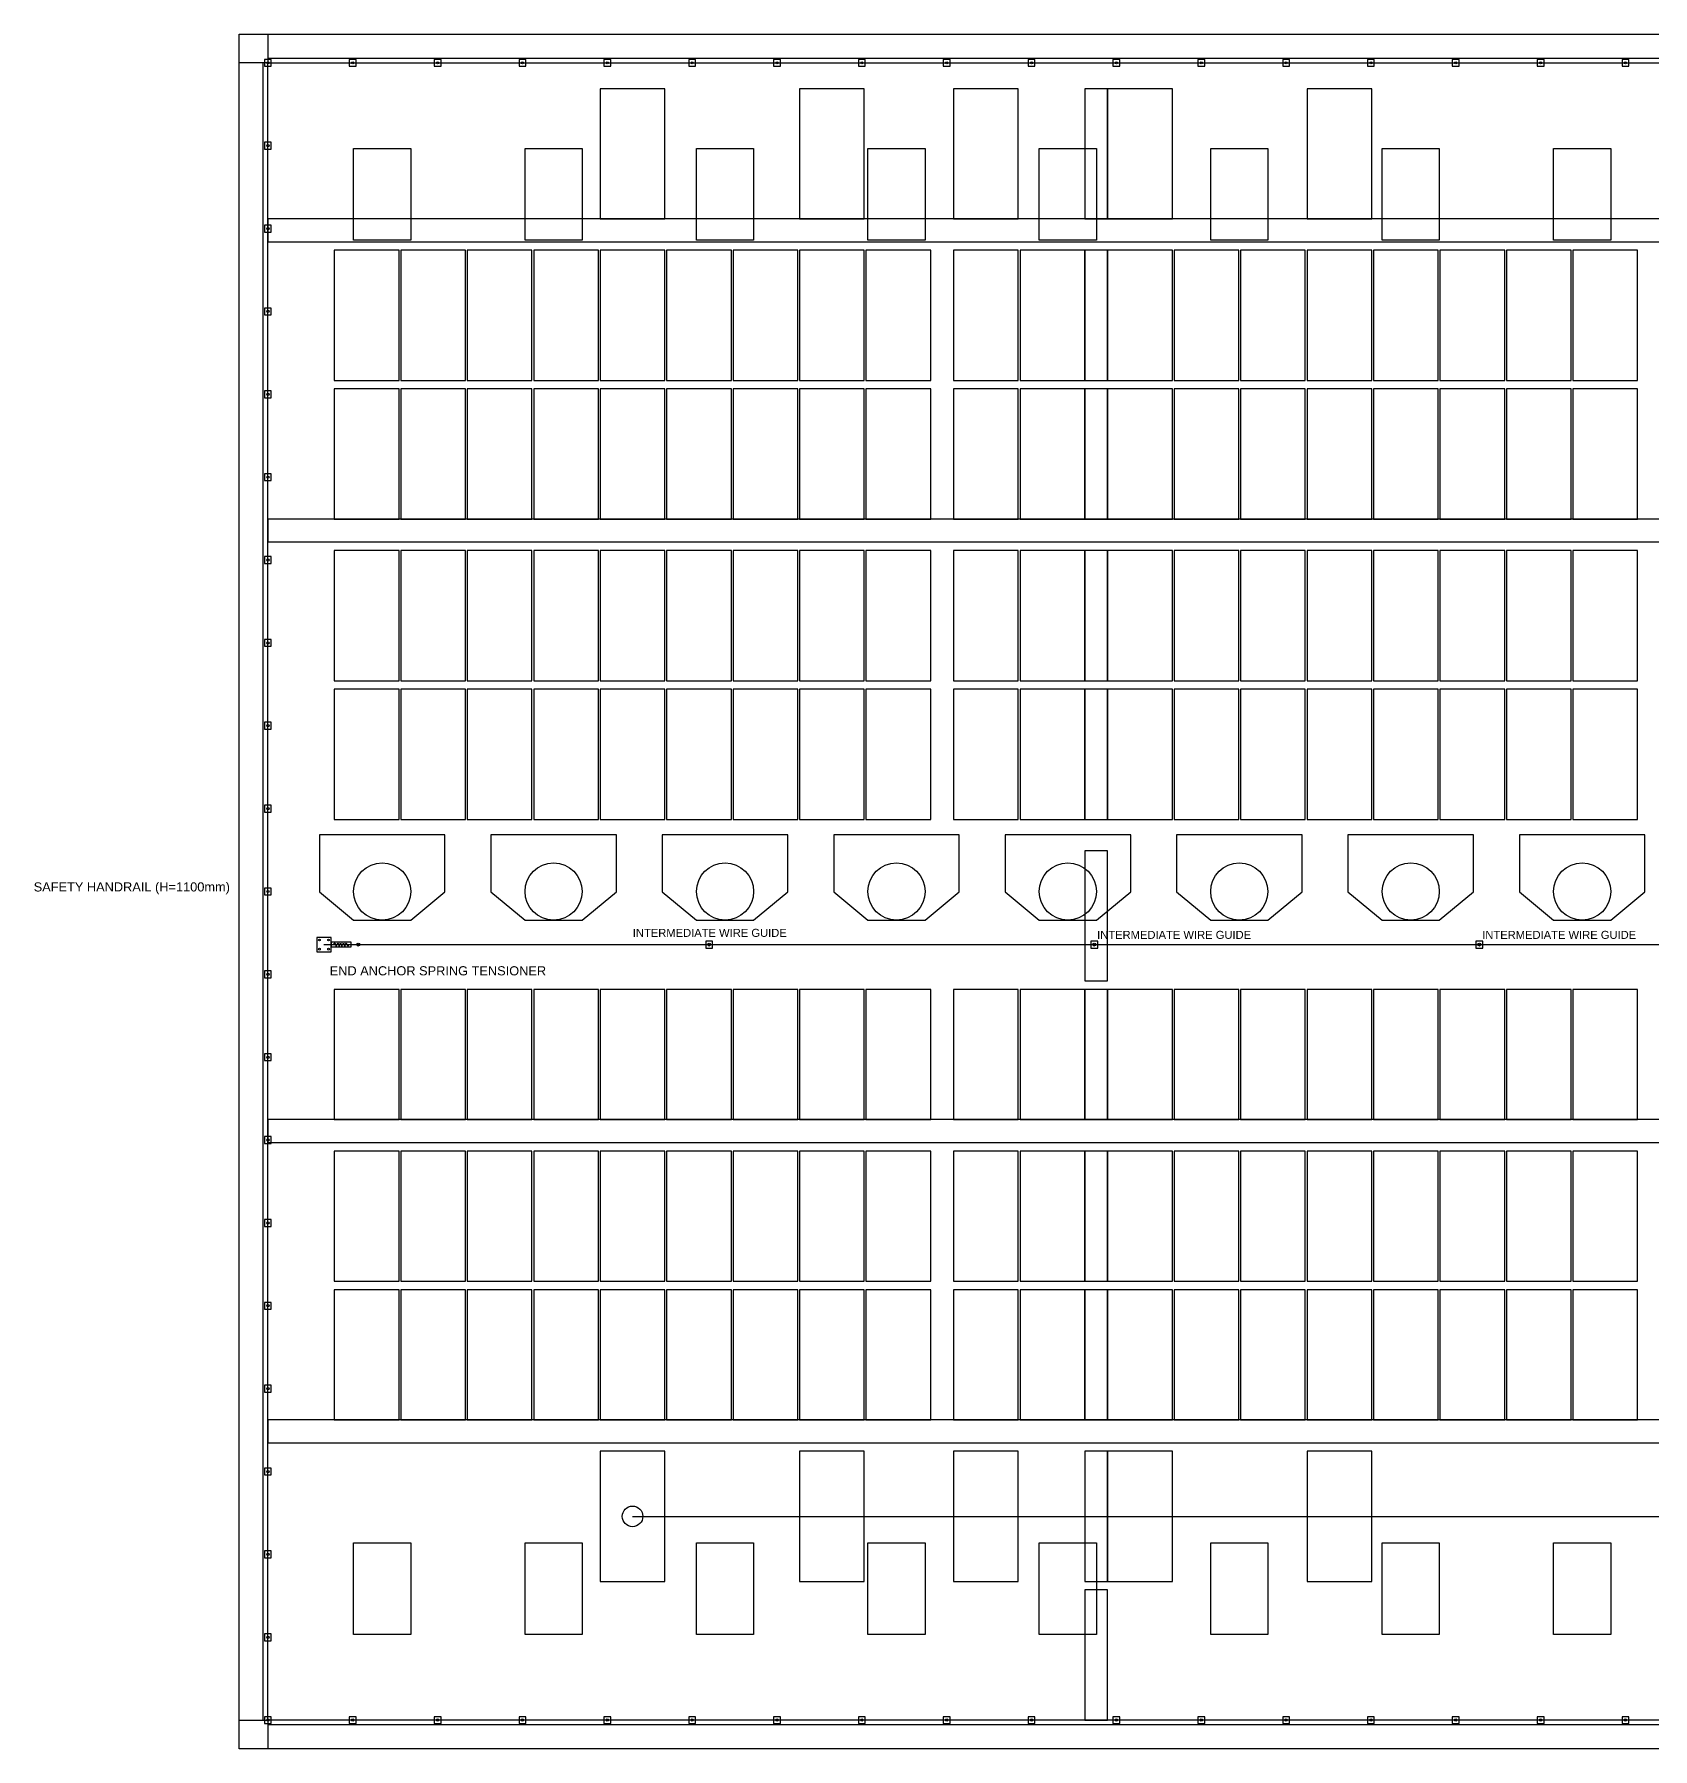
# Model space of a CAD drawing. Header units: millimetres. Extents: x 2737.8 to 2796.7, y 1709.9 to 1741.3.
# Drawn here: x 2737.78 to 2766.1, y 1710.63 to 1740.63 of the extents above; entities that cross this region are included whole.
import ezdxf

# ---------------------------------------------------------------- set-up
doc = ezdxf.new("R2010")
doc.units = ezdxf.units.MM
for name, color, linetype in [('PV_ANNOTATION', 7, 'Continuous'), ('PV_BOUNDARY', 4, 'Continuous'), ('PV_FALL_SAFETY', 6, 'Continuous'), ('PV_HANDRAIL', 40, 'Continuous'), ('PV_MODULES', 5, 'Continuous'), ('PV_OBSTACLE', 1, 'Continuous'), ('PV_SHADOW', 9, 'Continuous'), ('PV_STRING_TAGS', 2, 'Continuous'), ('PV_STRINGS', 1, 'Continuous'), ('PV_WALKWAY', 30, 'Continuous')]:
    doc.layers.add(name, color=color, linetype=linetype)
doc.styles.get("Standard").update_dxf_attribs({"font": 'arial.ttf'})

msp = doc.modelspace()

# ---------------------------------------------------------------- linework, layer by layer
for points in [[(2741.363, 1740.627), (2741.863, 1740.627), (2741.863, 1740.127), (2741.363, 1740.127), (2741.363, 1740.627)], [(2741.363, 1711.127), (2741.863, 1711.127), (2741.863, 1710.627), (2741.363, 1710.627), (2741.363, 1711.127)]]:
    msp.add_lwpolyline(points)
at = {"layer": 'PV_BOUNDARY'}
msp.add_lwpolyline([(2741.363, 1740.627), (2791.363, 1740.627), (2791.363, 1710.627), (2741.363, 1710.627)], close=True, dxfattribs=at)
at = {"layer": 'PV_FALL_SAFETY', "color": 6}
for p, q in [((2743.005, 1724.698), (2743.035, 1724.728)), ((2743.035, 1724.728), (2743.06, 1724.668)), ((2743.06, 1724.668), (2743.085, 1724.728)), ((2743.085, 1724.728), (2743.11, 1724.668)), ((2743.11, 1724.668), (2743.135, 1724.728)), ((2743.135, 1724.728), (2743.16, 1724.668)), ((2743.16, 1724.668), (2743.185, 1724.728)), ((2743.185, 1724.728), (2743.21, 1724.668)), ((2743.21, 1724.668), (2743.235, 1724.728)), ((2743.235, 1724.728), (2743.26, 1724.668)), ((2742.845, 1724.698), (2790.022, 1724.698)), ((2743.26, 1724.668), (2743.285, 1724.698))]:
    msp.add_line(p, q, dxfattribs=at)
at = {"layer": 'PV_FALL_SAFETY', "color": 1}
msp.add_line((2743.32, 1724.698), (2743.445, 1724.698), dxfattribs=at)
at = {"layer": 'PV_FALL_SAFETY', "color": 6}
for points in [[(2742.72, 1724.573), (2742.97, 1724.573), (2742.97, 1724.823), (2742.72, 1724.823)], [(2749.525, 1724.638), (2749.645, 1724.638), (2749.645, 1724.758), (2749.525, 1724.758)], [(2756.265, 1724.638), (2756.385, 1724.638), (2756.385, 1724.758), (2756.265, 1724.758)], [(2763.004, 1724.638), (2763.124, 1724.638), (2763.124, 1724.758), (2763.004, 1724.758)]]:
    msp.add_lwpolyline(points, close=True, dxfattribs=at)
at = {"layer": 'PV_FALL_SAFETY', "color": 1}
msp.add_lwpolyline([(2742.97, 1724.658), (2743.32, 1724.658), (2743.32, 1724.738), (2742.97, 1724.738)], close=True, dxfattribs=at)
at = {"layer": 'PV_FALL_SAFETY', "color": 6}
for centre in [(2742.765, 1724.778), (2742.925, 1724.778), (2742.765, 1724.618), (2742.925, 1724.618)]:
    msp.add_circle(centre, 0.015, dxfattribs=at)
at = {"layer": 'PV_FALL_SAFETY', "color": 1}
for centre in [(2743.445, 1724.698), (2749.585, 1724.698), (2756.325, 1724.698), (2763.064, 1724.698)]:
    msp.add_circle(centre, 0.025, dxfattribs=at)
at = {"layer": 'PV_HANDRAIL', "color": 2}
for p, q in [((2741.783, 1711.127), (2741.783, 1740.127)), ((2741.863, 1740.207), (2790.863, 1740.207)), ((2790.863, 1711.047), (2741.863, 1711.047))]:
    msp.add_line(p, q, dxfattribs=at)
at = {"layer": 'PV_HANDRAIL', "color": 40}
for p, q in [((2741.863, 1740.127), (2790.863, 1740.127)), ((2741.863, 1711.127), (2741.863, 1740.127)), ((2790.863, 1711.127), (2741.863, 1711.127))]:
    msp.add_line(p, q, dxfattribs=at)
for points in [[(2741.803, 1740.067), (2741.923, 1740.067), (2741.923, 1740.187), (2741.803, 1740.187)], [(2741.803, 1740.067), (2741.923, 1740.067), (2741.923, 1740.187), (2741.803, 1740.187)], [(2743.288, 1740.067), (2743.408, 1740.067), (2743.408, 1740.187), (2743.288, 1740.187)], [(2744.773, 1740.067), (2744.893, 1740.067), (2744.893, 1740.187), (2744.773, 1740.187)], [(2746.258, 1740.067), (2746.378, 1740.067), (2746.378, 1740.187), (2746.258, 1740.187)], [(2747.743, 1740.067), (2747.863, 1740.067), (2747.863, 1740.187), (2747.743, 1740.187)], [(2749.228, 1740.067), (2749.348, 1740.067), (2749.348, 1740.187), (2749.228, 1740.187)], [(2750.712, 1740.067), (2750.832, 1740.067), (2750.832, 1740.187), (2750.712, 1740.187)], [(2752.197, 1740.067), (2752.317, 1740.067), (2752.317, 1740.187), (2752.197, 1740.187)], [(2753.682, 1740.067), (2753.802, 1740.067), (2753.802, 1740.187), (2753.682, 1740.187)], [(2755.167, 1740.067), (2755.287, 1740.067), (2755.287, 1740.187), (2755.167, 1740.187)], [(2756.652, 1740.067), (2756.772, 1740.067), (2756.772, 1740.187), (2756.652, 1740.187)], [(2758.137, 1740.067), (2758.257, 1740.067), (2758.257, 1740.187), (2758.137, 1740.187)], [(2759.622, 1740.067), (2759.742, 1740.067), (2759.742, 1740.187), (2759.622, 1740.187)], [(2761.106, 1740.067), (2761.226, 1740.067), (2761.226, 1740.187), (2761.106, 1740.187)], [(2762.591, 1740.067), (2762.711, 1740.067), (2762.711, 1740.187), (2762.591, 1740.187)], [(2764.076, 1740.067), (2764.196, 1740.067), (2764.196, 1740.187), (2764.076, 1740.187)], [(2765.561, 1740.067), (2765.681, 1740.067), (2765.681, 1740.187), (2765.561, 1740.187)], [(2741.803, 1738.617), (2741.923, 1738.617), (2741.923, 1738.737), (2741.803, 1738.737)], [(2741.803, 1737.167), (2741.923, 1737.167), (2741.923, 1737.287), (2741.803, 1737.287)], [(2741.803, 1735.717), (2741.923, 1735.717), (2741.923, 1735.837), (2741.803, 1735.837)], [(2741.803, 1734.267), (2741.923, 1734.267), (2741.923, 1734.387), (2741.803, 1734.387)], [(2741.803, 1732.817), (2741.923, 1732.817), (2741.923, 1732.937), (2741.803, 1732.937)], [(2741.803, 1731.367), (2741.923, 1731.367), (2741.923, 1731.487), (2741.803, 1731.487)], [(2741.803, 1729.917), (2741.923, 1729.917), (2741.923, 1730.037), (2741.803, 1730.037)], [(2741.803, 1728.467), (2741.923, 1728.467), (2741.923, 1728.587), (2741.803, 1728.587)], [(2741.803, 1727.017), (2741.923, 1727.017), (2741.923, 1727.137), (2741.803, 1727.137)], [(2741.803, 1725.567), (2741.923, 1725.567), (2741.923, 1725.687), (2741.803, 1725.687)], [(2741.803, 1724.117), (2741.923, 1724.117), (2741.923, 1724.237), (2741.803, 1724.237)], [(2741.803, 1722.667), (2741.923, 1722.667), (2741.923, 1722.787), (2741.803, 1722.787)], [(2741.803, 1721.217), (2741.923, 1721.217), (2741.923, 1721.337), (2741.803, 1721.337)], [(2741.803, 1719.767), (2741.923, 1719.767), (2741.923, 1719.887), (2741.803, 1719.887)], [(2741.803, 1718.317), (2741.923, 1718.317), (2741.923, 1718.437), (2741.803, 1718.437)], [(2741.803, 1716.867), (2741.923, 1716.867), (2741.923, 1716.987), (2741.803, 1716.987)], [(2741.803, 1715.417), (2741.923, 1715.417), (2741.923, 1715.537), (2741.803, 1715.537)], [(2741.803, 1713.967), (2741.923, 1713.967), (2741.923, 1714.087), (2741.803, 1714.087)], [(2741.803, 1712.517), (2741.923, 1712.517), (2741.923, 1712.637), (2741.803, 1712.637)], [(2741.803, 1711.067), (2741.923, 1711.067), (2741.923, 1711.187), (2741.803, 1711.187)], [(2741.803, 1711.067), (2741.923, 1711.067), (2741.923, 1711.187), (2741.803, 1711.187)], [(2743.288, 1711.067), (2743.408, 1711.067), (2743.408, 1711.187), (2743.288, 1711.187)], [(2744.773, 1711.067), (2744.893, 1711.067), (2744.893, 1711.187), (2744.773, 1711.187)], [(2746.258, 1711.067), (2746.378, 1711.067), (2746.378, 1711.187), (2746.258, 1711.187)], [(2747.743, 1711.067), (2747.863, 1711.067), (2747.863, 1711.187), (2747.743, 1711.187)], [(2749.228, 1711.067), (2749.348, 1711.067), (2749.348, 1711.187), (2749.228, 1711.187)], [(2750.712, 1711.067), (2750.832, 1711.067), (2750.832, 1711.187), (2750.712, 1711.187)], [(2752.197, 1711.067), (2752.317, 1711.067), (2752.317, 1711.187), (2752.197, 1711.187)], [(2753.682, 1711.067), (2753.802, 1711.067), (2753.802, 1711.187), (2753.682, 1711.187)], [(2755.167, 1711.067), (2755.287, 1711.067), (2755.287, 1711.187), (2755.167, 1711.187)], [(2756.652, 1711.067), (2756.772, 1711.067), (2756.772, 1711.187), (2756.652, 1711.187)], [(2758.137, 1711.067), (2758.257, 1711.067), (2758.257, 1711.187), (2758.137, 1711.187)], [(2759.622, 1711.067), (2759.742, 1711.067), (2759.742, 1711.187), (2759.622, 1711.187)], [(2761.106, 1711.067), (2761.226, 1711.067), (2761.226, 1711.187), (2761.106, 1711.187)], [(2762.591, 1711.067), (2762.711, 1711.067), (2762.711, 1711.187), (2762.591, 1711.187)], [(2764.076, 1711.067), (2764.196, 1711.067), (2764.196, 1711.187), (2764.076, 1711.187)], [(2765.561, 1711.067), (2765.681, 1711.067), (2765.681, 1711.187), (2765.561, 1711.187)]]:
    msp.add_lwpolyline(points, close=True, dxfattribs=at)
at = {"layer": 'PV_HANDRAIL', "color": 2}
for centre in [(2741.863, 1740.127), (2741.863, 1740.127), (2743.348, 1740.127), (2744.833, 1740.127), (2746.318, 1740.127), (2747.803, 1740.127), (2749.288, 1740.127), (2750.772, 1740.127), (2752.257, 1740.127), (2753.742, 1740.127), (2755.227, 1740.127), (2756.712, 1740.127), (2758.197, 1740.127), (2759.682, 1740.127), (2761.166, 1740.127), (2762.651, 1740.127), (2764.136, 1740.127), (2765.621, 1740.127), (2741.863, 1738.677), (2741.863, 1737.227), (2741.863, 1735.777), (2741.863, 1734.327), (2741.863, 1732.877), (2741.863, 1731.427), (2741.863, 1729.977), (2741.863, 1728.527), (2741.863, 1727.077), (2741.863, 1725.627), (2741.863, 1724.177), (2741.863, 1722.727), (2741.863, 1721.277), (2741.863, 1719.827), (2741.863, 1718.377), (2741.863, 1716.927), (2741.863, 1715.477), (2741.863, 1714.027), (2741.863, 1712.577), (2741.863, 1711.127), (2741.863, 1711.127), (2743.348, 1711.127), (2744.833, 1711.127), (2746.318, 1711.127), (2747.803, 1711.127), (2749.288, 1711.127), (2750.772, 1711.127), (2752.257, 1711.127), (2753.742, 1711.127), (2755.227, 1711.127), (2756.712, 1711.127), (2758.197, 1711.127), (2759.682, 1711.127), (2761.166, 1711.127), (2762.651, 1711.127), (2764.136, 1711.127), (2765.621, 1711.127)]:
    msp.add_circle(centre, 0.02, dxfattribs=at)
at = {"layer": 'PV_MODULES', "color": 5}
for points in [[(2747.678, 1737.397), (2748.811, 1737.397), (2748.811, 1739.674), (2747.678, 1739.674)], [(2751.167, 1737.397), (2752.3, 1737.397), (2752.3, 1739.674), (2751.167, 1739.674)], [(2753.863, 1737.397), (2754.996, 1737.397), (2754.996, 1739.674), (2753.863, 1739.674)], [(2756.559, 1737.397), (2757.692, 1737.397), (2757.692, 1739.674), (2756.559, 1739.674)], [(2760.048, 1737.397), (2761.181, 1737.397), (2761.181, 1739.674), (2760.048, 1739.674)], [(2743.026, 1734.57), (2744.159, 1734.57), (2744.159, 1736.847), (2743.026, 1736.847)], [(2744.189, 1734.57), (2745.322, 1734.57), (2745.322, 1736.847), (2744.189, 1736.847)], [(2745.352, 1734.57), (2746.485, 1734.57), (2746.485, 1736.847), (2745.352, 1736.847)], [(2746.515, 1734.57), (2747.648, 1734.57), (2747.648, 1736.847), (2746.515, 1736.847)], [(2747.678, 1734.57), (2748.811, 1734.57), (2748.811, 1736.847), (2747.678, 1736.847)], [(2748.841, 1734.57), (2749.974, 1734.57), (2749.974, 1736.847), (2748.841, 1736.847)], [(2750.004, 1734.57), (2751.137, 1734.57), (2751.137, 1736.847), (2750.004, 1736.847)], [(2751.167, 1734.57), (2752.3, 1734.57), (2752.3, 1736.847), (2751.167, 1736.847)], [(2752.33, 1734.57), (2753.463, 1734.57), (2753.463, 1736.847), (2752.33, 1736.847)], [(2753.863, 1734.57), (2754.996, 1734.57), (2754.996, 1736.847), (2753.863, 1736.847)], [(2755.026, 1734.57), (2756.159, 1734.57), (2756.159, 1736.847), (2755.026, 1736.847)], [(2756.559, 1734.57), (2757.692, 1734.57), (2757.692, 1736.847), (2756.559, 1736.847)], [(2757.722, 1734.57), (2758.855, 1734.57), (2758.855, 1736.847), (2757.722, 1736.847)], [(2758.885, 1734.57), (2760.018, 1734.57), (2760.018, 1736.847), (2758.885, 1736.847)], [(2760.048, 1734.57), (2761.181, 1734.57), (2761.181, 1736.847), (2760.048, 1736.847)], [(2761.211, 1734.57), (2762.344, 1734.57), (2762.344, 1736.847), (2761.211, 1736.847)], [(2762.374, 1734.57), (2763.507, 1734.57), (2763.507, 1736.847), (2762.374, 1736.847)], [(2763.537, 1734.57), (2764.67, 1734.57), (2764.67, 1736.847), (2763.537, 1736.847)], [(2764.7, 1734.57), (2765.833, 1734.57), (2765.833, 1736.847), (2764.7, 1736.847)], [(2743.026, 1732.143), (2744.159, 1732.143), (2744.159, 1734.42), (2743.026, 1734.42)], [(2744.189, 1732.143), (2745.322, 1732.143), (2745.322, 1734.42), (2744.189, 1734.42)], [(2745.352, 1732.143), (2746.485, 1732.143), (2746.485, 1734.42), (2745.352, 1734.42)], [(2746.515, 1732.143), (2747.648, 1732.143), (2747.648, 1734.42), (2746.515, 1734.42)], [(2747.678, 1732.143), (2748.811, 1732.143), (2748.811, 1734.42), (2747.678, 1734.42)], [(2748.841, 1732.143), (2749.974, 1732.143), (2749.974, 1734.42), (2748.841, 1734.42)], [(2750.004, 1732.143), (2751.137, 1732.143), (2751.137, 1734.42), (2750.004, 1734.42)], [(2751.167, 1732.143), (2752.3, 1732.143), (2752.3, 1734.42), (2751.167, 1734.42)], [(2752.33, 1732.143), (2753.463, 1732.143), (2753.463, 1734.42), (2752.33, 1734.42)], [(2753.863, 1732.143), (2754.996, 1732.143), (2754.996, 1734.42), (2753.863, 1734.42)], [(2755.026, 1732.143), (2756.159, 1732.143), (2756.159, 1734.42), (2755.026, 1734.42)], [(2756.559, 1732.143), (2757.692, 1732.143), (2757.692, 1734.42), (2756.559, 1734.42)], [(2757.722, 1732.143), (2758.855, 1732.143), (2758.855, 1734.42), (2757.722, 1734.42)], [(2758.885, 1732.143), (2760.018, 1732.143), (2760.018, 1734.42), (2758.885, 1734.42)], [(2760.048, 1732.143), (2761.181, 1732.143), (2761.181, 1734.42), (2760.048, 1734.42)], [(2761.211, 1732.143), (2762.344, 1732.143), (2762.344, 1734.42), (2761.211, 1734.42)], [(2762.374, 1732.143), (2763.507, 1732.143), (2763.507, 1734.42), (2762.374, 1734.42)], [(2763.537, 1732.143), (2764.67, 1732.143), (2764.67, 1734.42), (2763.537, 1734.42)], [(2764.7, 1732.143), (2765.833, 1732.143), (2765.833, 1734.42), (2764.7, 1734.42)], [(2743.026, 1729.316), (2744.159, 1729.316), (2744.159, 1731.593), (2743.026, 1731.593)], [(2744.189, 1729.316), (2745.322, 1729.316), (2745.322, 1731.593), (2744.189, 1731.593)], [(2745.352, 1729.316), (2746.485, 1729.316), (2746.485, 1731.593), (2745.352, 1731.593)], [(2746.515, 1729.316), (2747.648, 1729.316), (2747.648, 1731.593), (2746.515, 1731.593)], [(2747.678, 1729.316), (2748.811, 1729.316), (2748.811, 1731.593), (2747.678, 1731.593)], [(2748.841, 1729.316), (2749.974, 1729.316), (2749.974, 1731.593), (2748.841, 1731.593)], [(2750.004, 1729.316), (2751.137, 1729.316), (2751.137, 1731.593), (2750.004, 1731.593)], [(2751.167, 1729.316), (2752.3, 1729.316), (2752.3, 1731.593), (2751.167, 1731.593)], [(2752.33, 1729.316), (2753.463, 1729.316), (2753.463, 1731.593), (2752.33, 1731.593)], [(2753.863, 1729.316), (2754.996, 1729.316), (2754.996, 1731.593), (2753.863, 1731.593)], [(2755.026, 1729.316), (2756.159, 1729.316), (2756.159, 1731.593), (2755.026, 1731.593)], [(2756.559, 1729.316), (2757.692, 1729.316), (2757.692, 1731.593), (2756.559, 1731.593)], [(2757.722, 1729.316), (2758.855, 1729.316), (2758.855, 1731.593), (2757.722, 1731.593)], [(2758.885, 1729.316), (2760.018, 1729.316), (2760.018, 1731.593), (2758.885, 1731.593)], [(2760.048, 1729.316), (2761.181, 1729.316), (2761.181, 1731.593), (2760.048, 1731.593)], [(2761.211, 1729.316), (2762.344, 1729.316), (2762.344, 1731.593), (2761.211, 1731.593)], [(2762.374, 1729.316), (2763.507, 1729.316), (2763.507, 1731.593), (2762.374, 1731.593)], [(2763.537, 1729.316), (2764.67, 1729.316), (2764.67, 1731.593), (2763.537, 1731.593)], [(2764.7, 1729.316), (2765.833, 1729.316), (2765.833, 1731.593), (2764.7, 1731.593)], [(2743.026, 1726.889), (2744.159, 1726.889), (2744.159, 1729.166), (2743.026, 1729.166)], [(2744.189, 1726.889), (2745.322, 1726.889), (2745.322, 1729.166), (2744.189, 1729.166)], [(2745.352, 1726.889), (2746.485, 1726.889), (2746.485, 1729.166), (2745.352, 1729.166)], [(2746.515, 1726.889), (2747.648, 1726.889), (2747.648, 1729.166), (2746.515, 1729.166)], [(2747.678, 1726.889), (2748.811, 1726.889), (2748.811, 1729.166), (2747.678, 1729.166)], [(2748.841, 1726.889), (2749.974, 1726.889), (2749.974, 1729.166), (2748.841, 1729.166)], [(2750.004, 1726.889), (2751.137, 1726.889), (2751.137, 1729.166), (2750.004, 1729.166)], [(2751.167, 1726.889), (2752.3, 1726.889), (2752.3, 1729.166), (2751.167, 1729.166)], [(2752.33, 1726.889), (2753.463, 1726.889), (2753.463, 1729.166), (2752.33, 1729.166)], [(2753.863, 1726.889), (2754.996, 1726.889), (2754.996, 1729.166), (2753.863, 1729.166)], [(2755.026, 1726.889), (2756.159, 1726.889), (2756.159, 1729.166), (2755.026, 1729.166)], [(2756.559, 1726.889), (2757.692, 1726.889), (2757.692, 1729.166), (2756.559, 1729.166)], [(2757.722, 1726.889), (2758.855, 1726.889), (2758.855, 1729.166), (2757.722, 1729.166)], [(2758.885, 1726.889), (2760.018, 1726.889), (2760.018, 1729.166), (2758.885, 1729.166)], [(2760.048, 1726.889), (2761.181, 1726.889), (2761.181, 1729.166), (2760.048, 1729.166)], [(2761.211, 1726.889), (2762.344, 1726.889), (2762.344, 1729.166), (2761.211, 1729.166)], [(2762.374, 1726.889), (2763.507, 1726.889), (2763.507, 1729.166), (2762.374, 1729.166)], [(2763.537, 1726.889), (2764.67, 1726.889), (2764.67, 1729.166), (2763.537, 1729.166)], [(2764.7, 1726.889), (2765.833, 1726.889), (2765.833, 1729.166), (2764.7, 1729.166)], [(2743.026, 1721.635), (2744.159, 1721.635), (2744.159, 1723.912), (2743.026, 1723.912)], [(2744.189, 1721.635), (2745.322, 1721.635), (2745.322, 1723.912), (2744.189, 1723.912)], [(2745.352, 1721.635), (2746.485, 1721.635), (2746.485, 1723.912), (2745.352, 1723.912)], [(2746.515, 1721.635), (2747.648, 1721.635), (2747.648, 1723.912), (2746.515, 1723.912)], [(2747.678, 1721.635), (2748.811, 1721.635), (2748.811, 1723.912), (2747.678, 1723.912)], [(2748.841, 1721.635), (2749.974, 1721.635), (2749.974, 1723.912), (2748.841, 1723.912)], [(2750.004, 1721.635), (2751.137, 1721.635), (2751.137, 1723.912), (2750.004, 1723.912)], [(2751.167, 1721.635), (2752.3, 1721.635), (2752.3, 1723.912), (2751.167, 1723.912)], [(2752.33, 1721.635), (2753.463, 1721.635), (2753.463, 1723.912), (2752.33, 1723.912)], [(2753.863, 1721.635), (2754.996, 1721.635), (2754.996, 1723.912), (2753.863, 1723.912)], [(2755.026, 1721.635), (2756.159, 1721.635), (2756.159, 1723.912), (2755.026, 1723.912)], [(2756.559, 1721.635), (2757.692, 1721.635), (2757.692, 1723.912), (2756.559, 1723.912)], [(2757.722, 1721.635), (2758.855, 1721.635), (2758.855, 1723.912), (2757.722, 1723.912)], [(2758.885, 1721.635), (2760.018, 1721.635), (2760.018, 1723.912), (2758.885, 1723.912)], [(2760.048, 1721.635), (2761.181, 1721.635), (2761.181, 1723.912), (2760.048, 1723.912)], [(2761.211, 1721.635), (2762.344, 1721.635), (2762.344, 1723.912), (2761.211, 1723.912)], [(2762.374, 1721.635), (2763.507, 1721.635), (2763.507, 1723.912), (2762.374, 1723.912)], [(2763.537, 1721.635), (2764.67, 1721.635), (2764.67, 1723.912), (2763.537, 1723.912)], [(2764.7, 1721.635), (2765.833, 1721.635), (2765.833, 1723.912), (2764.7, 1723.912)], [(2743.026, 1718.808), (2744.159, 1718.808), (2744.159, 1721.085), (2743.026, 1721.085)], [(2744.189, 1718.808), (2745.322, 1718.808), (2745.322, 1721.085), (2744.189, 1721.085)], [(2745.352, 1718.808), (2746.485, 1718.808), (2746.485, 1721.085), (2745.352, 1721.085)], [(2746.515, 1718.808), (2747.648, 1718.808), (2747.648, 1721.085), (2746.515, 1721.085)], [(2747.678, 1718.808), (2748.811, 1718.808), (2748.811, 1721.085), (2747.678, 1721.085)], [(2748.841, 1718.808), (2749.974, 1718.808), (2749.974, 1721.085), (2748.841, 1721.085)], [(2750.004, 1718.808), (2751.137, 1718.808), (2751.137, 1721.085), (2750.004, 1721.085)], [(2751.167, 1718.808), (2752.3, 1718.808), (2752.3, 1721.085), (2751.167, 1721.085)], [(2752.33, 1718.808), (2753.463, 1718.808), (2753.463, 1721.085), (2752.33, 1721.085)], [(2753.863, 1718.808), (2754.996, 1718.808), (2754.996, 1721.085), (2753.863, 1721.085)], [(2755.026, 1718.808), (2756.159, 1718.808), (2756.159, 1721.085), (2755.026, 1721.085)], [(2756.559, 1718.808), (2757.692, 1718.808), (2757.692, 1721.085), (2756.559, 1721.085)], [(2757.722, 1718.808), (2758.855, 1718.808), (2758.855, 1721.085), (2757.722, 1721.085)], [(2758.885, 1718.808), (2760.018, 1718.808), (2760.018, 1721.085), (2758.885, 1721.085)], [(2760.048, 1718.808), (2761.181, 1718.808), (2761.181, 1721.085), (2760.048, 1721.085)], [(2761.211, 1718.808), (2762.344, 1718.808), (2762.344, 1721.085), (2761.211, 1721.085)], [(2762.374, 1718.808), (2763.507, 1718.808), (2763.507, 1721.085), (2762.374, 1721.085)], [(2763.537, 1718.808), (2764.67, 1718.808), (2764.67, 1721.085), (2763.537, 1721.085)], [(2764.7, 1718.808), (2765.833, 1718.808), (2765.833, 1721.085), (2764.7, 1721.085)], [(2743.026, 1716.381), (2744.159, 1716.381), (2744.159, 1718.658), (2743.026, 1718.658)], [(2744.189, 1716.381), (2745.322, 1716.381), (2745.322, 1718.658), (2744.189, 1718.658)], [(2745.352, 1716.381), (2746.485, 1716.381), (2746.485, 1718.658), (2745.352, 1718.658)], [(2746.515, 1716.381), (2747.648, 1716.381), (2747.648, 1718.658), (2746.515, 1718.658)], [(2747.678, 1716.381), (2748.811, 1716.381), (2748.811, 1718.658), (2747.678, 1718.658)], [(2748.841, 1716.381), (2749.974, 1716.381), (2749.974, 1718.658), (2748.841, 1718.658)], [(2750.004, 1716.381), (2751.137, 1716.381), (2751.137, 1718.658), (2750.004, 1718.658)], [(2751.167, 1716.381), (2752.3, 1716.381), (2752.3, 1718.658), (2751.167, 1718.658)], [(2752.33, 1716.381), (2753.463, 1716.381), (2753.463, 1718.658), (2752.33, 1718.658)], [(2753.863, 1716.381), (2754.996, 1716.381), (2754.996, 1718.658), (2753.863, 1718.658)], [(2755.026, 1716.381), (2756.159, 1716.381), (2756.159, 1718.658), (2755.026, 1718.658)], [(2756.559, 1716.381), (2757.692, 1716.381), (2757.692, 1718.658), (2756.559, 1718.658)], [(2757.722, 1716.381), (2758.855, 1716.381), (2758.855, 1718.658), (2757.722, 1718.658)], [(2758.885, 1716.381), (2760.018, 1716.381), (2760.018, 1718.658), (2758.885, 1718.658)], [(2760.048, 1716.381), (2761.181, 1716.381), (2761.181, 1718.658), (2760.048, 1718.658)], [(2761.211, 1716.381), (2762.344, 1716.381), (2762.344, 1718.658), (2761.211, 1718.658)], [(2762.374, 1716.381), (2763.507, 1716.381), (2763.507, 1718.658), (2762.374, 1718.658)], [(2763.537, 1716.381), (2764.67, 1716.381), (2764.67, 1718.658), (2763.537, 1718.658)], [(2764.7, 1716.381), (2765.833, 1716.381), (2765.833, 1718.658), (2764.7, 1718.658)], [(2747.678, 1713.554), (2748.811, 1713.554), (2748.811, 1715.831), (2747.678, 1715.831)], [(2751.167, 1713.554), (2752.3, 1713.554), (2752.3, 1715.831), (2751.167, 1715.831)], [(2753.863, 1713.554), (2754.996, 1713.554), (2754.996, 1715.831), (2753.863, 1715.831)], [(2756.559, 1713.554), (2757.692, 1713.554), (2757.692, 1715.831), (2756.559, 1715.831)], [(2760.048, 1713.554), (2761.181, 1713.554), (2761.181, 1715.831), (2760.048, 1715.831)]]:
    msp.add_lwpolyline(points, close=True, dxfattribs=at)
at = {"layer": 'PV_OBSTACLE'}
for points in [[(2743.363, 1738.627), (2744.363, 1738.627), (2744.363, 1737.027), (2743.363, 1737.027)], [(2746.363, 1738.627), (2747.363, 1738.627), (2747.363, 1737.027), (2746.363, 1737.027)], [(2749.363, 1738.627), (2750.363, 1738.627), (2750.363, 1737.027), (2749.363, 1737.027)], [(2752.363, 1738.627), (2753.363, 1738.627), (2753.363, 1737.027), (2752.363, 1737.027)], [(2755.363, 1738.627), (2756.363, 1738.627), (2756.363, 1737.027), (2755.363, 1737.027)], [(2758.363, 1738.627), (2759.363, 1738.627), (2759.363, 1737.027), (2758.363, 1737.027)], [(2761.363, 1738.627), (2762.363, 1738.627), (2762.363, 1737.027), (2761.363, 1737.027)], [(2764.363, 1738.627), (2765.363, 1738.627), (2765.363, 1737.027), (2764.363, 1737.027)], [(2743.363, 1714.227), (2744.363, 1714.227), (2744.363, 1712.627), (2743.363, 1712.627)], [(2746.363, 1714.227), (2747.363, 1714.227), (2747.363, 1712.627), (2746.363, 1712.627)], [(2749.363, 1714.227), (2750.363, 1714.227), (2750.363, 1712.627), (2749.363, 1712.627)], [(2752.363, 1714.227), (2753.363, 1714.227), (2753.363, 1712.627), (2752.363, 1712.627)], [(2755.363, 1714.227), (2756.363, 1714.227), (2756.363, 1712.627), (2755.363, 1712.627)], [(2758.363, 1714.227), (2759.363, 1714.227), (2759.363, 1712.627), (2758.363, 1712.627)], [(2761.363, 1714.227), (2762.363, 1714.227), (2762.363, 1712.627), (2761.363, 1712.627)], [(2764.363, 1714.227), (2765.363, 1714.227), (2765.363, 1712.627), (2764.363, 1712.627)]]:
    msp.add_lwpolyline(points, close=True, dxfattribs=at)
for centre in [(2743.863, 1725.627), (2746.863, 1725.627), (2749.863, 1725.627), (2752.863, 1725.627), (2755.863, 1725.627), (2758.863, 1725.627), (2761.863, 1725.627), (2764.863, 1725.627)]:
    msp.add_circle(centre, 0.5, dxfattribs=at)
at = {"layer": 'PV_SHADOW', "color": 9}
for points in [[(2742.765, 1725.62), (2743.363, 1725.127), (2744.363, 1725.127), (2744.962, 1725.62), (2744.962, 1726.62), (2742.765, 1726.62)], [(2745.765, 1725.62), (2746.363, 1725.127), (2747.363, 1725.127), (2747.962, 1725.62), (2747.962, 1726.62), (2745.765, 1726.62)], [(2748.765, 1725.62), (2749.363, 1725.127), (2750.363, 1725.127), (2750.962, 1725.62), (2750.962, 1726.62), (2748.765, 1726.62)], [(2751.765, 1725.62), (2752.363, 1725.127), (2753.363, 1725.127), (2753.962, 1725.62), (2753.962, 1726.62), (2751.765, 1726.62)], [(2754.765, 1725.62), (2755.363, 1725.127), (2756.363, 1725.127), (2756.962, 1725.62), (2756.962, 1726.62), (2754.765, 1726.62)], [(2757.765, 1725.62), (2758.363, 1725.127), (2759.363, 1725.127), (2759.962, 1725.62), (2759.962, 1726.62), (2757.765, 1726.62)], [(2760.765, 1725.62), (2761.363, 1725.127), (2762.363, 1725.127), (2762.962, 1725.62), (2762.962, 1726.62), (2760.765, 1726.62)], [(2763.765, 1725.62), (2764.363, 1725.127), (2765.363, 1725.127), (2765.962, 1725.62), (2765.962, 1726.62), (2763.765, 1726.62)]]:
    msp.add_lwpolyline(points, close=True, dxfattribs=at)
at = {"layer": 'PV_STRING_TAGS', "color": 1}
msp.add_circle((2748.245, 1714.692), 0.18, dxfattribs=at)
at = {"layer": 'PV_STRINGS', "color": 1}
msp.add_lwpolyline([(2748.245, 1714.692), (2751.734, 1714.692), (2754.43, 1714.692), (2757.126, 1714.692), (2760.615, 1714.692), (2769.126, 1714.692), (2775.311, 1714.692), (2781.496, 1714.692), (2787.681, 1714.692), (2790.007, 1714.692), (2790.007, 1717.519), (2788.844, 1717.519), (2787.681, 1717.519), (2786.518, 1717.519), (2784.985, 1717.519), (2783.822, 1717.519), (2782.659, 1717.519), (2781.496, 1717.519)], dxfattribs=at)
at = {"layer": 'PV_WALKWAY', "color": 30}
for points in [[(2756.159, 1737.397), (2756.559, 1737.397), (2756.559, 1739.674), (2756.159, 1739.674)], [(2741.863, 1736.997), (2790.863, 1736.997), (2790.863, 1737.397), (2741.863, 1737.397)], [(2756.159, 1734.57), (2756.559, 1734.57), (2756.559, 1736.847), (2756.159, 1736.847)], [(2756.159, 1732.143), (2756.559, 1732.143), (2756.559, 1734.42), (2756.159, 1734.42)], [(2741.863, 1731.743), (2790.863, 1731.743), (2790.863, 1732.143), (2741.863, 1732.143)], [(2756.159, 1729.316), (2756.559, 1729.316), (2756.559, 1731.593), (2756.159, 1731.593)], [(2756.159, 1726.889), (2756.559, 1726.889), (2756.559, 1729.166), (2756.159, 1729.166)], [(2756.159, 1724.062), (2756.559, 1724.062), (2756.559, 1726.339), (2756.159, 1726.339)], [(2756.159, 1721.635), (2756.559, 1721.635), (2756.559, 1723.912), (2756.159, 1723.912)], [(2741.863, 1721.235), (2790.863, 1721.235), (2790.863, 1721.635), (2741.863, 1721.635)], [(2756.159, 1718.808), (2756.559, 1718.808), (2756.559, 1721.085), (2756.159, 1721.085)], [(2756.159, 1716.381), (2756.559, 1716.381), (2756.559, 1718.658), (2756.159, 1718.658)], [(2741.863, 1715.981), (2790.863, 1715.981), (2790.863, 1716.381), (2741.863, 1716.381)], [(2756.159, 1713.554), (2756.559, 1713.554), (2756.559, 1715.831), (2756.159, 1715.831)], [(2756.159, 1711.127), (2756.559, 1711.127), (2756.559, 1713.404), (2756.159, 1713.404)]]:
    msp.add_lwpolyline(points, close=True, dxfattribs=at)

# ---------------------------------------------------------------- texts
at = {"layer": 'PV_ANNOTATION', "color": 7}
for s, height, p in [('SAFETY HANDRAIL (H=1100mm)', 0.16, (2737.765, 1725.627)), ('INTERMEDIATE WIRE GUIDE', 0.14, (2748.249, 1724.833)), ('INTERMEDIATE WIRE GUIDE', 0.14, (2756.375, 1724.798)), ('INTERMEDIATE WIRE GUIDE', 0.14, (2763.114, 1724.798)), ('END ANCHOR SPRING TENSIONER', 0.16, (2742.945, 1724.159))]:
    msp.add_text(s, height=height, dxfattribs=at).set_placement(p)

doc.saveas('drawing.dxf')
